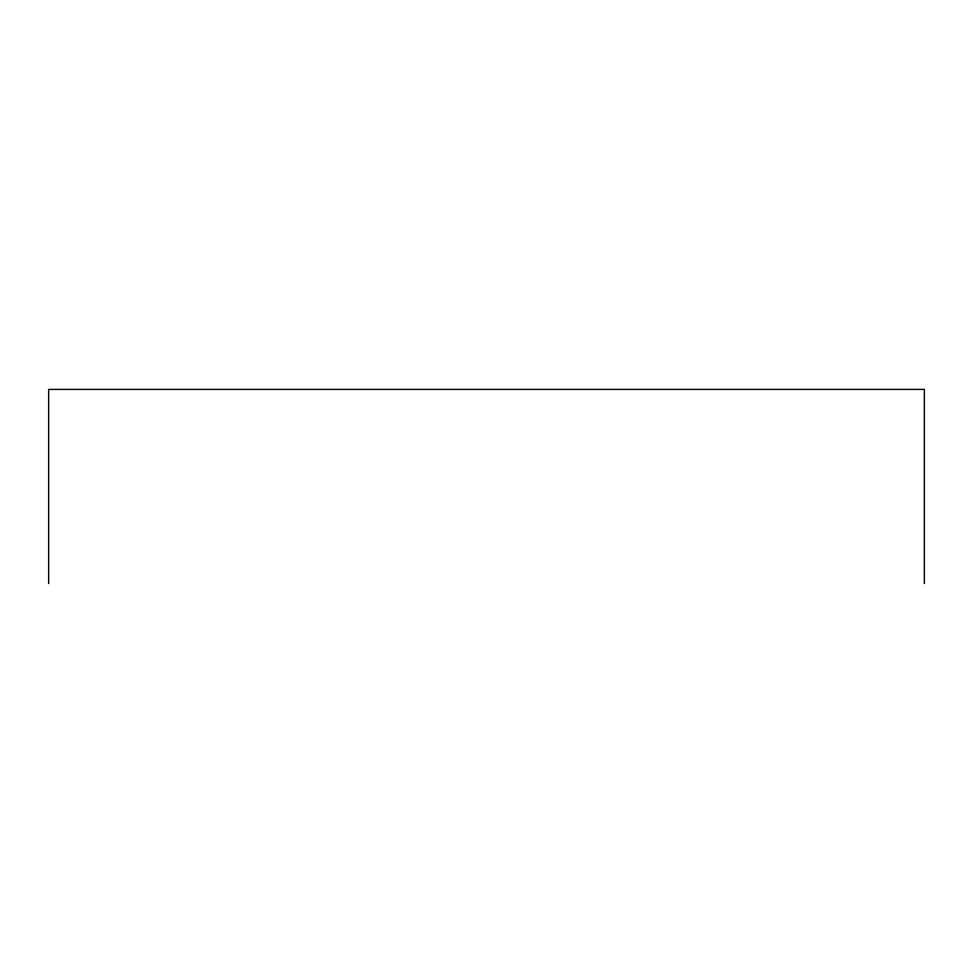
<?xml version="1.0" encoding="UTF-8"?>
<svg xmlns="http://www.w3.org/2000/svg" width="973" height="973" viewBox="0 0 973 973"><rect width="100%" height="100%" fill="white"/><g stroke="black" fill="none" stroke-linecap="round" stroke-linejoin="round"><path stroke-width="1.46" d="M924.35 583.593L924.35 389.407L48.65 389.407L48.65 583.593"/></g></svg>
